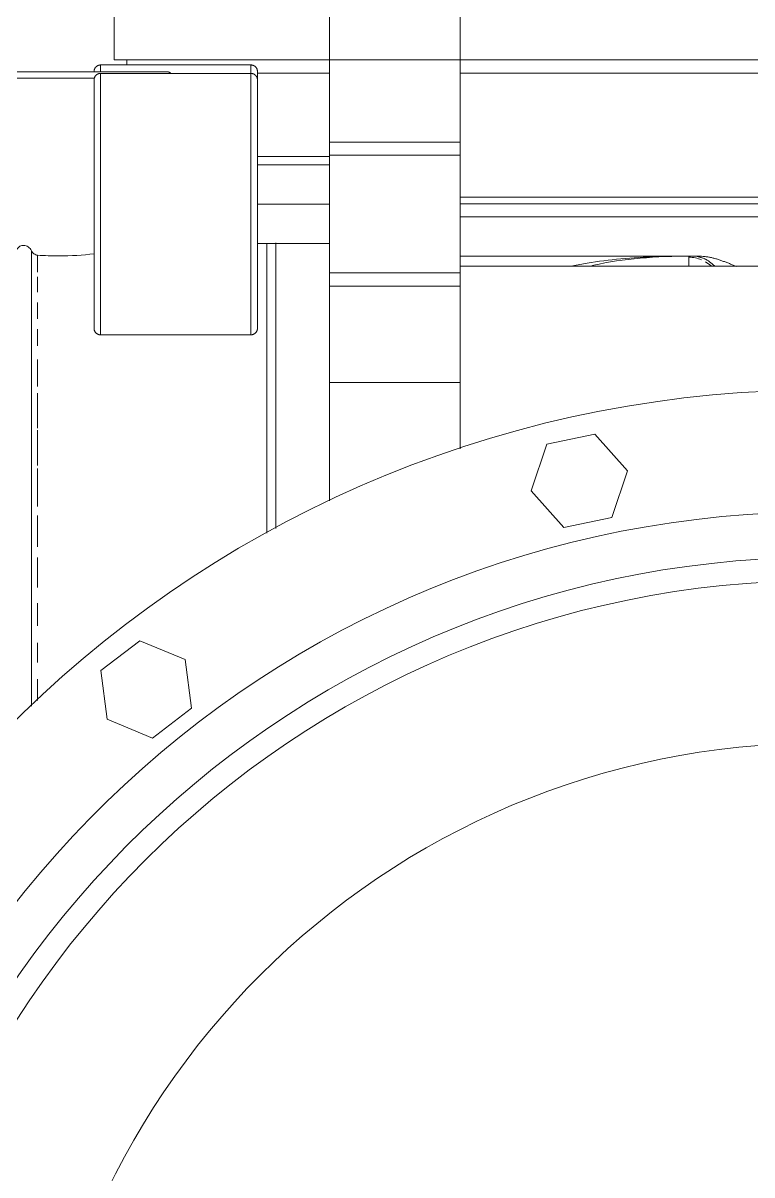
# Model space of a CAD drawing. Extents: x -181672 to 290600, y -29000 to 395522.
# Drawn here: x -171650.5 to -171539, y 25738.7 to 25915 of the extents above; entities that cross this region are included whole.
import ezdxf

# ---------------------------------------------------------------- set-up
doc = ezdxf.new("R2010")
doc.units = 0
doc.header["$LTSCALE"] = 10
doc.layers.add('XFM7P20PCW$0$G-IMPT', color=252, linetype='Continuous', lineweight=9)
doc.layers.add('XFM7P20PCW$0$M-PIPE--4', color=252, linetype='Continuous', lineweight=9)

# ---------------------------------------------------------------- blocks, each defined once
blk = doc.blocks.new('XFM7P20PCW$0$HTS 150A-3D_dwg-5203735-參考樓層')
at = {"layer": 'XFM7P20PCW$0$G-IMPT'}
for p, q in [((-223.5, 140), (-223.5, -55.03)), ((-204.5, 140), (-204.5, -55.03)), ((-203.5, -55.04), (-203.5, 139)), ((-225.5, 106), (-225.5, -55.01)), ((-201.5, 98.5), (-201.5, -55.03)), ((-193.95, 5.33), (-193.95, -55)), ((-195.08, -17.65), (-195.05, -17.59)), ((-195.5, -55.04), (-195.5, -18.64)), ((-195.46, -18.97), (-195.39, -18.59)), ((-195.39, -18.58), (-195.1, -17.69)), ((-195.5, -19.57), (-195.5, -19.54)), ((-194.02, -20), (-195.31, -20)), ((-168.23, -34.41), (-162.62, -29.42)), ((-162.62, -29.42), (-155.5, -31.78)), ((-155.5, -31.78), (-153.98, -39.14)), ((-166.72, -41.76), (-168.23, -34.41)), ((-153.98, -39.14), (-159.59, -44.12)), ((-159.59, -44.12), (-166.72, -41.76)), ((-212.91, -55), (-249.25, -55)), ((-212.91, -55), (-212.91, -75)), ((-210.91, -55), (-212.91, -55)), ((-212.91, -55), (-212.91, -75)), ((-192.91, -55), (-210.91, -55)), ((-210.91, -55), (-210.91, -75)), ((-190.91, -55), (-192.91, -55)), ((-192.91, -55), (-192.91, -75)), ((-190.91, -75), (-190.91, -55)), ((-176.14, -55), (-190.91, -55)), ((-190.91, -55), (-190.91, -75)), ((-165.99, -55), (-176.14, -55)), ((-176.14, -55), (-176.14, -75)), ((-212.91, -75), (-323, -75)), ((-225.5, -75), (-225.5, -106)), ((-223.5, -75.01), (-223.5, -86.04)), ((-210.91, -75), (-212.91, -75)), ((-192.91, -75), (-210.91, -75)), ((-210.73, -75), (-210.73, -86)), ((-209.44, -75), (-209.44, -86)), ((-203.44, -75), (-203.44, -86)), ((-197.44, -86), (-197.44, -75)), ((-190.91, -75), (-192.91, -75)), ((-176.14, -75), (-190.91, -75)), ((-158.06, -75), (-176.14, -75)), ((-153.8, -83.2), (-197.52, -83.2)), ((-153.08, -84.57), (-197.42, -84.57)), ((-222.48, -86), (-223.73, -86)), ((-184.44, -86), (-222.44, -86)), ((-224.73, -87), (-224.73, -110)), ((-224.73, -87), (-223.5, -87)), ((-223.44, -87), (-223.44, -110)), ((-223.44, -87), (-183.44, -87)), ((-183.44, -110), (-183.44, -87)), ((-133.75, -97.07), (-126.31, -96.1)), ((-126.31, -96.1), (-121.75, -102.07)), ((-136.64, -103.99), (-133.75, -97.07)), ((-223.7, -116.4), (-223.7, -99.9)), ((-121.75, -102.07), (-124.64, -109)), ((-132.09, -109.96), (-136.64, -103.99)), ((-225.5, -106), (-224.73, -106)), ((-124.64, -109), (-132.09, -109.96)), ((-223.78, -110), (-224.73, -110)), ((-223.73, -111), (-223.71, -111)), ((-183.44, -110), (-223.44, -110)), ((-222.7, -110.92), (-222.7, -116.4)), ((-222.44, -111), (-184.44, -111)), ((-223.7, -116.4), (-223.7, -132.9)), ((-222.7, -133.9), (-222.7, -116.4)), ((-193.33, -119.63), (-195.62, -119.63)), ((-193.05, -119.63), (-193.33, -119.63)), ((-190.44, -119.63), (-192.29, -119.63)), ((-189.95, -119.63), (-190.44, -119.63)), ((-187.01, -119.63), (-188.38, -119.63)), ((-185.9, -119.63), (-187.01, -119.63)), ((-183.08, -119.63), (-184.33, -119.63)), ((-181.76, -119.63), (-183.08, -119.63)), ((-178.69, -119.63), (-179.65, -119.63)), ((-175.51, -119.63), (-178.69, -119.63)), ((-173.92, -119.63), (-174.52, -119.63)), ((-169.18, -119.63), (-173.92, -119.63)), ((-163.47, -119.63), (-168.83, -119.63)), ((-157.94, -119.63), (-162.99, -119.63)), ((-157.18, -119.63), (-157.94, -119.63)), ((-152.29, -119.63), (-155.79, -119.63)), ((-151.01, -119.63), (-152.29, -119.63)), ((-146.6, -119.63), (-149.36, -119.63)), ((-144.78, -119.63), (-146.6, -119.63)), ((-140.96, -119.63), (-142.36, -119.63)), ((-138.9, -119.63), (-140.96, -119.63)), ((-135.44, -119.63), (-136.3, -119.63)), ((-133.33, -119.63), (-135.44, -119.63)), ((-130.1, -119.63), (-130.78, -119.63)), ((-127.48, -119.63), (-130.1, -119.63)), ((-126.62, -120.57), (-196.31, -120.57))]:
    blk.add_line(p, q, dxfattribs=at)
at = {"layer": 'XFM7P20PCW$0$G-IMPT', "flags": 128}
for points in [[(-224.73, -87), (-224.73, -86.96), (-224.73, -86.92), (-224.72, -86.88), (-224.72, -86.84), (-224.71, -86.8), (-224.7, -86.76), (-224.69, -86.72), (-224.68, -86.69), (-224.66, -86.65), (-224.65, -86.61), (-224.63, -86.57), (-224.62, -86.54), (-224.6, -86.5), (-224.58, -86.47), (-224.55, -86.44), (-224.53, -86.4), (-224.51, -86.37), (-224.48, -86.34), (-224.45, -86.31), (-224.43, -86.28), (-224.4, -86.26), (-224.37, -86.23), (-224.33, -86.2), (-224.3, -86.18), (-224.27, -86.16), (-224.23, -86.14), (-224.2, -86.12), (-224.16, -86.1), (-224.13, -86.08), (-224.09, -86.07), (-224.05, -86.05), (-224.02, -86.04), (-223.98, -86.03), (-223.94, -86.02), (-223.9, -86.01), (-223.86, -86.01), (-223.82, -86), (-223.78, -86), (-223.74, -86), (-223.73, -86)], [(-222.44, -86), (-222.63, -86), (-222.87, -86), (-223.08, -86), (-223.26, -86), (-223.42, -86), (-223.54, -86), (-223.63, -86), (-223.69, -86), (-223.72, -86), (-223.73, -86)], [(-223.73, -86), (-223.71, -86), (-223.67, -86), (-223.59, -86), (-223.49, -86), (-223.35, -86), (-223.18, -86), (-222.99, -86), (-222.76, -86), (-222.51, -86), (-222.44, -86)], [(-223.44, -87), (-223.44, -86.96), (-223.44, -86.92), (-223.43, -86.88), (-223.43, -86.84), (-223.42, -86.8), (-223.41, -86.76), (-223.4, -86.72), (-223.39, -86.69), (-223.38, -86.65), (-223.36, -86.61), (-223.35, -86.57), (-223.33, -86.54), (-223.31, -86.5), (-223.29, -86.47), (-223.27, -86.44), (-223.24, -86.4), (-223.22, -86.37), (-223.19, -86.34), (-223.17, -86.31), (-223.14, -86.28), (-223.11, -86.26), (-223.08, -86.23), (-223.05, -86.2), (-223.01, -86.18), (-222.98, -86.16), (-222.95, -86.14), (-222.91, -86.12), (-222.88, -86.1), (-222.84, -86.08), (-222.8, -86.07), (-222.77, -86.05), (-222.73, -86.04), (-222.69, -86.03), (-222.65, -86.02), (-222.61, -86.01), (-222.57, -86.01), (-222.53, -86), (-222.49, -86), (-222.45, -86), (-222.44, -86)], [(-184.44, -86), (-184.46, -86), (-184.5, -86), (-184.58, -86), (-184.68, -86), (-184.82, -86), (-184.99, -86), (-185.18, -86), (-185.41, -86), (-185.66, -86), (-185.94, -86), (-186.25, -86), (-186.59, -86), (-186.95, -86), (-187.34, -86), (-187.76, -86), (-188.2, -86), (-188.67, -86), (-189.16, -86), (-189.67, -86), (-190.2, -86), (-190.76, -86), (-191.34, -86), (-191.93, -86), (-192.54, -86), (-193.18, -86), (-193.82, -86), (-194.49, -86), (-195.16, -86), (-195.85, -86), (-196.56, -86), (-197.27, -86), (-197.99, -86), (-198.73, -86), (-199.47, -86), (-200.21, -86), (-200.96, -86), (-201.72, -86), (-202.48, -86), (-203.24, -86), (-204, -86), (-204.76, -86), (-205.51, -86), (-206.27, -86), (-207.01, -86), (-207.76, -86), (-208.49, -86), (-209.22, -86), (-209.94, -86), (-210.65, -86), (-211.35, -86), (-212.03, -86), (-212.7, -86), (-213.36, -86), (-214, -86), (-214.62, -86), (-215.23, -86), (-215.81, -86), (-216.38, -86), (-216.93, -86), (-217.45, -86), (-217.95, -86), (-218.43, -86), (-218.89, -86), (-219.32, -86), (-219.72, -86), (-220.1, -86), (-220.45, -86), (-220.78, -86), (-221.07, -86), (-221.34, -86), (-221.58, -86), (-221.79, -86), (-221.98, -86), (-222.13, -86), (-222.25, -86), (-222.34, -86), (-222.41, -86), (-222.44, -86), (-222.44, -86)], [(-222.44, -86), (-222.43, -86), (-222.38, -86), (-222.3, -86), (-222.2, -86), (-222.06, -86), (-221.9, -86), (-221.7, -86), (-221.48, -86), (-221.22, -86), (-221.1, -86)], [(-185.81, -86), (-185.54, -86), (-185.3, -86), (-185.09, -86), (-184.91, -86), (-184.75, -86), (-184.63, -86), (-184.54, -86), (-184.48, -86), (-184.45, -86), (-184.44, -86)], [(-184.44, -86), (-184.4, -86), (-184.36, -86), (-184.32, -86.01), (-184.28, -86.01), (-184.24, -86.02), (-184.2, -86.03), (-184.16, -86.04), (-184.13, -86.05), (-184.09, -86.06), (-184.05, -86.08), (-184.02, -86.1), (-183.98, -86.11), (-183.94, -86.13), (-183.91, -86.15), (-183.88, -86.17), (-183.84, -86.2), (-183.81, -86.22), (-183.78, -86.25), (-183.75, -86.28), (-183.72, -86.3), (-183.7, -86.33), (-183.67, -86.36), (-183.65, -86.39), (-183.62, -86.43), (-183.6, -86.46), (-183.58, -86.49), (-183.56, -86.53), (-183.54, -86.56), (-183.52, -86.6), (-183.51, -86.64), (-183.5, -86.68), (-183.48, -86.71), (-183.47, -86.75), (-183.46, -86.79), (-183.46, -86.83), (-183.45, -86.87), (-183.45, -86.91), (-183.44, -86.95), (-183.44, -86.99), (-183.44, -87)], [(-223.7, -99.9), (-223.7, -99.86), (-223.7, -99.82), (-223.69, -99.78), (-223.69, -99.74), (-223.68, -99.7), (-223.67, -99.66), (-223.66, -99.62), (-223.65, -99.59), (-223.64, -99.55), (-223.62, -99.51), (-223.6, -99.47), (-223.59, -99.44), (-223.57, -99.4), (-223.55, -99.37), (-223.53, -99.34), (-223.5, -99.3), (-223.48, -99.27), (-223.45, -99.24)], [(-223.7, -116.4), (-223.7, -115.74), (-223.7, -115.08), (-223.7, -114.42), (-223.7, -113.77), (-223.7, -113.12), (-223.7, -112.48), (-223.7, -111.84), (-223.7, -111.21), (-223.7, -110.59), (-223.7, -109.97), (-223.7, -109.37), (-223.7, -108.78), (-223.7, -108.2), (-223.7, -107.64), (-223.7, -107.08), (-223.7, -106.55), (-223.7, -106.02), (-223.7, -105.52), (-223.7, -105.03), (-223.7, -104.56), (-223.7, -104.11), (-223.7, -103.68), (-223.7, -103.27), (-223.7, -102.88), (-223.7, -102.52), (-223.7, -102.17), (-223.7, -101.85), (-223.7, -101.55), (-223.7, -101.27), (-223.7, -101.02), (-223.7, -100.79), (-223.7, -100.59), (-223.7, -100.42), (-223.7, -100.27), (-223.7, -100.14), (-223.7, -100.04), (-223.7, -99.97), (-223.7, -99.92), (-223.7, -99.9), (-223.7, -99.9)], [(-223.7, -99.9), (-223.7, -99.91), (-223.7, -99.95), (-223.7, -100.02), (-223.7, -100.11), (-223.7, -100.23), (-223.7, -100.37), (-223.7, -100.54), (-223.7, -100.74), (-223.7, -100.96), (-223.7, -101.2), (-223.7, -101.47), (-223.7, -101.76), (-223.7, -102.08), (-223.7, -102.42), (-223.7, -102.78), (-223.7, -103.17), (-223.7, -103.57), (-223.7, -104), (-223.7, -104.44), (-223.7, -104.9), (-223.7, -105.39), (-223.7, -105.89), (-223.7, -106.4), (-223.7, -106.94), (-223.7, -107.48), (-223.7, -108.05), (-223.7, -108.62), (-223.7, -109.21), (-223.7, -109.81), (-223.7, -110.42), (-223.7, -111.04), (-223.7, -111.67), (-223.7, -112.31), (-223.7, -112.95), (-223.7, -113.6), (-223.7, -114.25), (-223.7, -114.9), (-223.7, -115.56), (-223.7, -116.22), (-223.7, -116.4)], [(-223.73, -111), (-223.77, -111), (-223.81, -111), (-223.85, -110.99), (-223.89, -110.99), (-223.93, -110.98), (-223.97, -110.97), (-224, -110.96), (-224.04, -110.95), (-224.08, -110.94), (-224.12, -110.92), (-224.15, -110.9), (-224.19, -110.89), (-224.23, -110.87), (-224.26, -110.85), (-224.29, -110.83), (-224.33, -110.8), (-224.36, -110.78), (-224.39, -110.75), (-224.42, -110.72), (-224.45, -110.7), (-224.47, -110.67), (-224.5, -110.64), (-224.52, -110.61), (-224.55, -110.57), (-224.57, -110.54), (-224.59, -110.51), (-224.61, -110.47), (-224.63, -110.44), (-224.65, -110.4), (-224.66, -110.36), (-224.67, -110.32), (-224.69, -110.29), (-224.7, -110.25), (-224.71, -110.21), (-224.71, -110.17), (-224.72, -110.13), (-224.72, -110.09), (-224.73, -110.05), (-224.73, -110.01), (-224.73, -110)], [(-223.69, -111), (-223.72, -111), (-223.73, -111)], [(-222.44, -111), (-222.48, -111), (-222.52, -111), (-222.56, -110.99), (-222.6, -110.99), (-222.64, -110.98), (-222.68, -110.97), (-222.72, -110.96), (-222.76, -110.95), (-222.79, -110.94), (-222.83, -110.92), (-222.87, -110.9), (-222.9, -110.89), (-222.94, -110.87), (-222.97, -110.85), (-223.01, -110.83), (-223.04, -110.8), (-223.07, -110.78), (-223.1, -110.75), (-223.13, -110.72), (-223.16, -110.7), (-223.19, -110.67), (-223.21, -110.64), (-223.24, -110.61), (-223.26, -110.57), (-223.28, -110.54), (-223.3, -110.51), (-223.32, -110.47), (-223.34, -110.44), (-223.36, -110.4), (-223.37, -110.36), (-223.39, -110.32), (-223.4, -110.29), (-223.41, -110.25), (-223.42, -110.21), (-223.43, -110.17), (-223.43, -110.13), (-223.44, -110.09), (-223.44, -110.05), (-223.44, -110.01), (-223.44, -110)], [(-222.44, -111), (-222.43, -111), (-222.38, -111), (-222.3, -111), (-222.2, -111), (-222.06, -111), (-221.9, -111), (-221.7, -111), (-221.48, -111), (-221.22, -111), (-220.94, -111), (-220.63, -111), (-220.29, -111), (-219.93, -111), (-219.54, -111), (-219.12, -111), (-218.68, -111), (-218.22, -111), (-217.73, -111), (-217.21, -111), (-216.68, -111), (-216.12, -111), (-215.55, -111), (-214.95, -111), (-214.34, -111), (-213.71, -111), (-213.06, -111), (-212.4, -111), (-211.72, -111), (-211.03, -111), (-210.33, -111), (-209.61, -111), (-208.89, -111), (-208.16, -111), (-207.42, -111), (-206.67, -111), (-205.92, -111), (-205.16, -111), (-204.41, -111), (-203.65, -111), (-202.89, -111), (-202.13, -111), (-201.37, -111), (-200.62, -111), (-199.87, -111), (-199.12, -111), (-198.39, -111), (-197.66, -111), (-196.94, -111), (-196.23, -111), (-195.53, -111), (-194.85, -111), (-194.18, -111), (-193.52, -111), (-192.88, -111), (-192.26, -111), (-191.65, -111), (-191.07, -111), (-190.5, -111), (-189.96, -111), (-189.43, -111), (-188.93, -111), (-188.45, -111), (-188, -111), (-187.57, -111), (-187.16, -111), (-186.78, -111), (-186.43, -111), (-186.1, -111), (-185.81, -111), (-185.54, -111), (-185.3, -111), (-185.09, -111), (-184.91, -111), (-184.75, -111), (-184.63, -111), (-184.54, -111), (-184.48, -111), (-184.45, -111), (-184.44, -111)], [(-221.1, -111), (-221.34, -111), (-221.58, -111), (-221.79, -111), (-221.98, -111), (-222.13, -111), (-222.25, -111), (-222.34, -111), (-222.41, -111), (-222.44, -111), (-222.44, -111)], [(-184.44, -111), (-184.46, -111), (-184.5, -111), (-184.58, -111), (-184.68, -111), (-184.82, -111), (-184.99, -111), (-185.18, -111), (-185.41, -111), (-185.66, -111), (-185.75, -111)], [(-183.44, -110), (-183.44, -110.04), (-183.44, -110.08), (-183.45, -110.12), (-183.45, -110.16), (-183.46, -110.2), (-183.47, -110.24), (-183.48, -110.28), (-183.49, -110.31), (-183.51, -110.35), (-183.52, -110.39), (-183.54, -110.43), (-183.55, -110.46), (-183.57, -110.5), (-183.59, -110.53), (-183.62, -110.56), (-183.64, -110.6), (-183.66, -110.63), (-183.69, -110.66), (-183.72, -110.69), (-183.74, -110.72), (-183.77, -110.74), (-183.8, -110.77), (-183.84, -110.8), (-183.87, -110.82), (-183.9, -110.84), (-183.94, -110.86), (-183.97, -110.88), (-184.01, -110.9), (-184.04, -110.92), (-184.08, -110.93), (-184.12, -110.95), (-184.15, -110.96), (-184.19, -110.97), (-184.23, -110.98), (-184.27, -110.99), (-184.31, -110.99), (-184.35, -111), (-184.39, -111), (-184.43, -111), (-184.44, -111)], [(-223.7, -116.4), (-223.7, -117.06), (-223.7, -117.72), (-223.7, -118.38), (-223.7, -119.03), (-223.7, -119.68), (-223.7, -120.32), (-223.7, -120.96), (-223.7, -121.59), (-223.7, -122.21)], [(-223.7, -122.38), (-223.7, -121.76), (-223.7, -121.13), (-223.7, -120.49), (-223.7, -119.85), (-223.7, -119.2), (-223.7, -118.55), (-223.7, -117.9), (-223.7, -117.24), (-223.7, -116.58), (-223.7, -116.4)]]:
    blk.add_lwpolyline(points, dxfattribs=at)
at = {"layer": 'XFM7P20PCW$0$G-IMPT'}
for radius, start, end in [(145.83, 179.9999, 359.9999), (120.96, 179.9999, 359.9999), (149.38, 180.5413, 359.4585), (175, 181.0205, 358.9799), (156.34, 181.141, 358.8596)]:
    blk.add_arc((0, 0), radius, start, end, dxfattribs=at)
for start_param, end_param in [(0.821555, 1.041872), (1.178097, 1.570796)]:
    blk.add_ellipse((-190.33, -20), major_axis=(0, 5), ratio=0.995203, start_param=start_param, end_param=end_param, dxfattribs=at)
for points, knots in [([(-195.5, -18.64), (-195.49, -18.27), (-195.45, -17.71), (-195.34, -16.98), (-195.25, -16.53), (-195.16, -16.17), (-195.06, -15.82), (-194.92, -15.38), (-194.76, -14.94), (-194.64, -14.59), (-194.54, -14.32), (-194.44, -14.06), (-194.3, -13.7), (-194.1, -13.26), (-193.96, -12.91), (-193.89, -12.73)], [0, 0, 0, 0, 0.125, 0.1875, 0.25, 0.28125, 0.3125, 0.375, 0.4375, 0.46875, 0.5, 0.53125, 0.5625, 0.625, 0.6875, 0.6875, 0.6875, 0.6875]), ([(-193.98, -16.1), (-194.46, -16.55), (-195.27, -17.69), (-195.5, -18.93), (-195.5, -19.52)], [0.5220006, 0.5220006, 0.5220006, 0.5220006, 0.75, 1, 1, 1, 1]), ([(-195.5, -19.58), (-195.46, -25.08), (-195.12, -30.23), (-194.01, -34.84), (-193.97, -34.98)], [0, 0, 0, 0, 0.5, 0.5154482, 0.5154482, 0.5154482, 0.5154482]), ([(-194, -37.77), (-194.15, -37.05), (-194.9, -33.03), (-195.26, -28.67), (-195.39, -24.91)], [0.4240848, 0.4240848, 0.4240848, 0.4240848, 0.5, 0.8416415, 0.8416415, 0.8416415, 0.8416415]), ([(-196.31, -120.57), (-196.12, -120.48), (-195.88, -120.28), (-195.68, -119.92), (-195.63, -119.73), (-195.62, -119.63)], [0, 0, 0, 0, 0.5, 0.75, 1, 1, 1, 1]), ([(-196.55, -122.75), (-196.65, -122.7), (-196.81, -122.58), (-197, -122.34), (-197.11, -122.06), (-197.14, -121.74), (-197.08, -121.39), (-196.85, -120.93), (-196.54, -120.68), (-196.31, -120.57)], [0, 0, 0, 0, 0.111111, 0.222222, 0.333333, 0.444444, 0.583333, 0.722222, 1, 1, 1, 1])]:
    blk.add_open_spline(points, degree=3, knots=knots, dxfattribs=at)
for points in [[(-195.49, -21), (-195.49, -20.52), (-195.5, -20.05), (-195.5, -19.57)], [(-195.31, -20), (-195.35, -20.01), (-195.41, -19.98), (-195.47, -19.84), (-195.49, -19.68), (-195.5, -19.58)], [(-195.47, -22.2), (-195.47, -21.88), (-195.48, -21.57), (-195.48, -21.25)], [(-195.83, -110.96), (-195.63, -112.7), (-195.51, -114.52), (-195.51, -116.4)], [(-195.62, -119.63), (-195.59, -119.1), (-195.53, -118.02), (-195.51, -116.94), (-195.51, -116.4)]]:
    blk.add_open_spline(points, degree=3, dxfattribs=at)
blk = doc.blocks.new('XFM7P20PCW$0$A$Cb93b1cc9')
at = {"layer": 'XFM7P20PCW$0$G-IMPT'}
blk.add_blockref('XFM7P20PCW$0$HTS 150A-3D_dwg-5203735-參考樓層', (323, 189), dxfattribs=at)
blk = doc.blocks.new('XFM7P20PCW$0$SL150')
for p, q in [((3.96875, 13.97), (1.42875, 13.97)), ((3.96875, -13.97), (3.96875, 13.97))]:
    blk.add_line(p, q)
blk = doc.blocks.new('XFM7P20PCW')
at = {"layer": 'XFM7P20PCW$0$M-PIPE--4', "rotation": 270}
blk.add_blockref('XFM7P20PCW$0$A$Cb93b1cc9', (-171717.6379, 26006.84327), dxfattribs=at)
at = {"layer": 'XFM7P20PCW$0$M-PIPE--4', "xscale": -10, "yscale": 10, "zscale": 10, "rotation": 90}
blk.add_blockref('XFM7P20PCW$0$SL150', (-171496.83737, 25949.03375), dxfattribs=at)

msp = doc.modelspace()

# ---------------------------------------------------------------- block references
msp.add_blockref('XFM7P20PCW', (0, 0))

doc.saveas('drawing.dxf')
